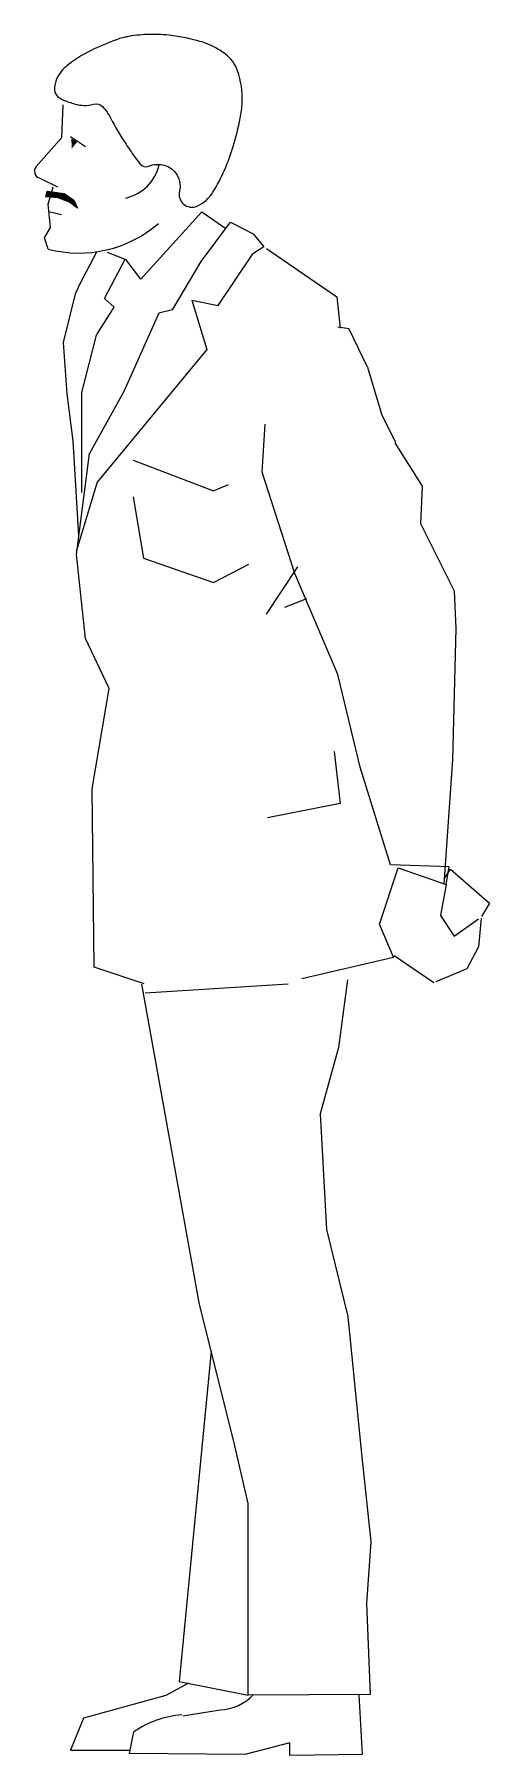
# Model space of a CAD drawing. Extents: x 9.32 to 9.81, y 24.9 to 26.76.
import ezdxf

# ---------------------------------------------------------------- set-up
doc = ezdxf.new("R2010")
doc.units = 0
doc.header["$MEASUREMENT"] = 0
doc.layers.get('0').update_dxf_attribs({"linetype": 'CONTINUOUS'})

msp = doc.modelspace()

# ---------------------------------------------------------------- linework, layer by layer
for p, q in [((9.3489, 26.6532), (9.3502, 26.6885)), ((9.3211, 26.6218), (9.3489, 26.6532)), ((9.3581, 26.6542), (9.3745, 26.6434)), ((9.3249, 26.6092), (9.3439, 26.5998)), ((9.3379, 26.5944), (9.3394, 26.5998)), ((9.3341, 26.5812), (9.3362, 26.5887)), ((9.3363, 26.5559), (9.3341, 26.5812)), ((9.3348, 26.5731), (9.3484, 26.5698)), ((9.5002, 26.5729), (9.4344, 26.4998)), ((9.33, 26.5448), (9.3363, 26.5559)), ((9.3341, 26.5325), (9.33, 26.5448)), ((9.4184, 26.521), (9.3983, 26.5287)), ((9.4344, 26.4998), (9.4184, 26.521)), ((9.4684, 26.4666), (9.4996, 26.5191)), ((9.5178, 26.4715), (9.5555, 26.5273)), ((9.5703, 26.5332), (9.6465, 26.4808)), ((9.6465, 26.4808), (9.6502, 26.4471)), ((9.4537, 26.4631), (9.416, 26.3783)), ((9.4896, 26.4773), (9.5056, 26.4238)), ((9.4896, 26.4773), (9.5178, 26.4715)), ((9.3875, 26.4413), (9.3859, 26.4397)), ((9.6474, 26.4484), (9.6599, 26.4464)), ((9.6796, 26.4046), (9.6598, 26.4458)), ((9.5056, 26.4238), (9.387, 26.2802)), ((9.6796, 26.4046), (9.6953, 26.3527)), ((9.6953, 26.3527), (9.7099, 26.3236)), ((9.5655, 26.2912), (9.5687, 26.343)), ((9.3645, 26.202), (9.3787, 26.3114)), ((9.7391, 26.276), (9.7096, 26.323)), ((9.387, 26.2802), (9.3641, 26.2053)), ((9.6009, 26.1817), (9.5655, 26.2912)), ((9.7373, 26.2354), (9.7391, 26.276)), ((9.7739, 26.1625), (9.7373, 26.2354)), ((9.3742, 26.1111), (9.3645, 26.202)), ((9.6038, 26.1888), (9.5699, 26.1377)), ((9.6476, 26.0721), (9.6009, 26.1817)), ((9.7756, 26.122), (9.7739, 26.1625)), ((9.6137, 26.154), (9.5898, 26.1446)), ((9.3999, 26.0572), (9.3742, 26.1111)), ((9.7721, 25.9803), (9.7756, 26.122)), ((9.6716, 25.972), (9.6476, 26.0721)), ((9.3816, 25.9484), (9.3999, 26.0572)), ((9.6435, 25.989), (9.65, 25.9326)), ((9.7628, 25.8453), (9.7721, 25.9803)), ((9.7045, 25.8664), (9.6716, 25.972)), ((9.3837, 25.7555), (9.3816, 25.9484)), ((9.65, 25.9326), (9.5714, 25.9171)), ((9.768, 25.8643), (9.7045, 25.8664)), ((9.7648, 25.845), (9.768, 25.8643)), ((9.6928, 25.802), (9.713, 25.863)), ((9.713, 25.863), (9.7648, 25.845)), ((9.7627, 25.8513), (9.7696, 25.8615)), ((9.7696, 25.8615), (9.8118, 25.8248)), ((9.7648, 25.845), (9.7586, 25.8115)), ((9.7586, 25.8115), (9.7736, 25.7891)), ((9.8025, 25.8085), (9.7997, 25.7777)), ((9.8118, 25.8248), (9.8031, 25.8104)), ((9.7077, 25.7666), (9.6928, 25.802)), ((9.7736, 25.7891), (9.7997, 25.8078)), ((9.7997, 25.7777), (9.7871, 25.7539)), ((9.4378, 25.7376), (9.3837, 25.7555)), ((9.6087, 25.7435), (9.7077, 25.7666)), ((9.7084, 25.7682), (9.7516, 25.7392)), ((9.7871, 25.7539), (9.7535, 25.7399)), ((9.4979, 25.3907), (9.4353, 25.7374)), ((9.4389, 25.7279), (9.5939, 25.7376)), ((9.6578, 25.7418), (9.6483, 25.6686)), ((9.6483, 25.6686), (9.6283, 25.5971)), ((9.6283, 25.5971), (9.6352, 25.4717)), ((9.6352, 25.4717), (9.6582, 25.3776)), ((9.535, 25.2423), (9.4979, 25.3907)), ((9.6582, 25.3776), (9.6728, 25.2327)), ((9.5105, 25.3403), (9.4757, 24.9829)), ((9.5505, 25.1755), (9.535, 25.2423)), ((9.6728, 25.2327), (9.6832, 25.1338)), ((9.5505, 24.968), (9.5505, 25.1755)), ((9.6832, 25.1338), (9.6787, 25.0671)), ((9.6787, 25.0671), (9.6826, 24.9687)), ((9.4857, 24.9809), (9.4613, 24.9676)), ((9.4757, 24.9829), (9.5505, 24.968)), ((9.4613, 24.9676), (9.3721, 24.9432)), ((9.4798, 24.9455), (9.5203, 24.9521)), ((9.6826, 24.9687), (9.5505, 24.968)), ((9.6704, 24.9686), (9.6739, 24.9038)), ((9.3721, 24.9432), (9.3582, 24.9085)), ((9.4219, 24.905), (9.4265, 24.9282)), ((9.5957, 24.9166), (9.547, 24.9038)), ((9.5957, 24.9027), (9.5957, 24.9166)), ((9.3582, 24.9085), (9.4219, 24.9085)), ((9.547, 24.9038), (9.4219, 24.905)), ((9.6739, 24.9038), (9.5957, 24.9027))]:
    msp.add_line(p, q)
msp.add_lwpolyline([(9.4951, 26.579, 0.155671), (9.5122, 26.5939, 0.063839), (9.5342, 26.6435, 0.022269), (9.5419, 26.6741, 0.040696), (9.544, 26.6913, 0.093662), (9.5389, 26.7255, 0.149262), (9.5259, 26.7432, 0.037092), (9.5131, 26.7514, 0.048474), (9.5024, 26.7559, 0.021933), (9.4847, 26.7606, 0.022846), (9.4675, 26.7635, 0.035234), (9.4441, 26.7647, 0.036213), (9.4214, 26.7626, 0.048144), (9.4079, 26.759, 0.022439), (9.3804, 26.7474, 0.059573), (9.3543, 26.7308, 0.106797), (9.3435, 26.7173, 0.125257), (9.3408, 26.7047, 0.209325), (9.3442, 26.6976, 0.074299), (9.3497, 26.6941, 0.033786), (9.363, 26.6894, 0.134335), (9.3831, 26.6892, -0.274484), (9.3931, 26.6863, -0.071869), (9.4014, 26.6745, 0.031354), (9.4182, 26.646, 0.00524), (9.4292, 26.6301, 0.014561), (9.4334, 26.6245, 0.336294), (9.4427, 26.6221, -0.172156), (9.46, 26.6232, -0.404766), (9.4761, 26.5952, 0.622391)], format="xyb", close=True)
msp.add_lwpolyline([(9.333, 26.595), (9.3512, 26.5928), (9.3617, 26.5854), (9.3656, 26.5767), (9.3569, 26.5832), (9.3447, 26.5881), (9.3314, 26.5891)], close=True)
for points in [[(9.5002, 26.5729), (9.5262, 26.5548)], [(9.4996, 26.5191), (9.5312, 26.5615), (9.5558, 26.5491), (9.5674, 26.535), (9.5555, 26.5273)], [(9.3682, 26.4944), (9.3868, 26.5297)], [(9.3875, 26.4413), (9.4053, 26.4697), (9.3949, 26.4792), (9.4172, 26.5215)], [(9.3671, 26.2222), (9.361, 26.325), (9.3545, 26.3759), (9.3506, 26.4315), (9.3636, 26.484), (9.3682, 26.4944)], [(9.4684, 26.4666), (9.4537, 26.4631)], [(9.3858, 26.4395), (9.3701, 26.3775), (9.3701, 26.2693)], [(9.416, 26.3783), (9.3787, 26.3114)], [(9.4261, 26.3043), (9.513, 26.2711), (9.5293, 26.2778)], [(9.4261, 26.2645), (9.437, 26.1982), (9.513, 26.1717), (9.551, 26.1916)]]:
    msp.add_lwpolyline(points)
for centre, radius, start, end in [((9.3267, 26.6166), 0.00762, 137.1939, 256.5241), ((9.4071, 26.6348), 0.0483, 282.9801, 347.2868), ((9.3673, 26.6596), 0.1314, 255.3697, 310.8773), ((9.5171, 25.0062), 0.0542, 273.2902, 316.2578), ((9.4872, 24.8402), 0.1069, 94.5718, 124.5744)]:
    msp.add_arc(centre, radius, start, end)
for points in [[(9.359, 26.6523), (9.3595, 26.6411), (9.3653, 26.6484)], [(9.3314, 26.5891), (9.333, 26.595), (9.3447, 26.5881), (9.3512, 26.5928)], [(9.3512, 26.5928), (9.3617, 26.5854), (9.3447, 26.5881), (9.3569, 26.5832)], [(9.3656, 26.5767), (9.3617, 26.5854), (9.3569, 26.5832), (9.3648, 26.577)], [(9.3569, 26.5832), (9.3648, 26.577), (9.3569, 26.5832), (9.3617, 26.5854)]]:
    msp.add_solid(points)

doc.saveas('drawing.dxf')
